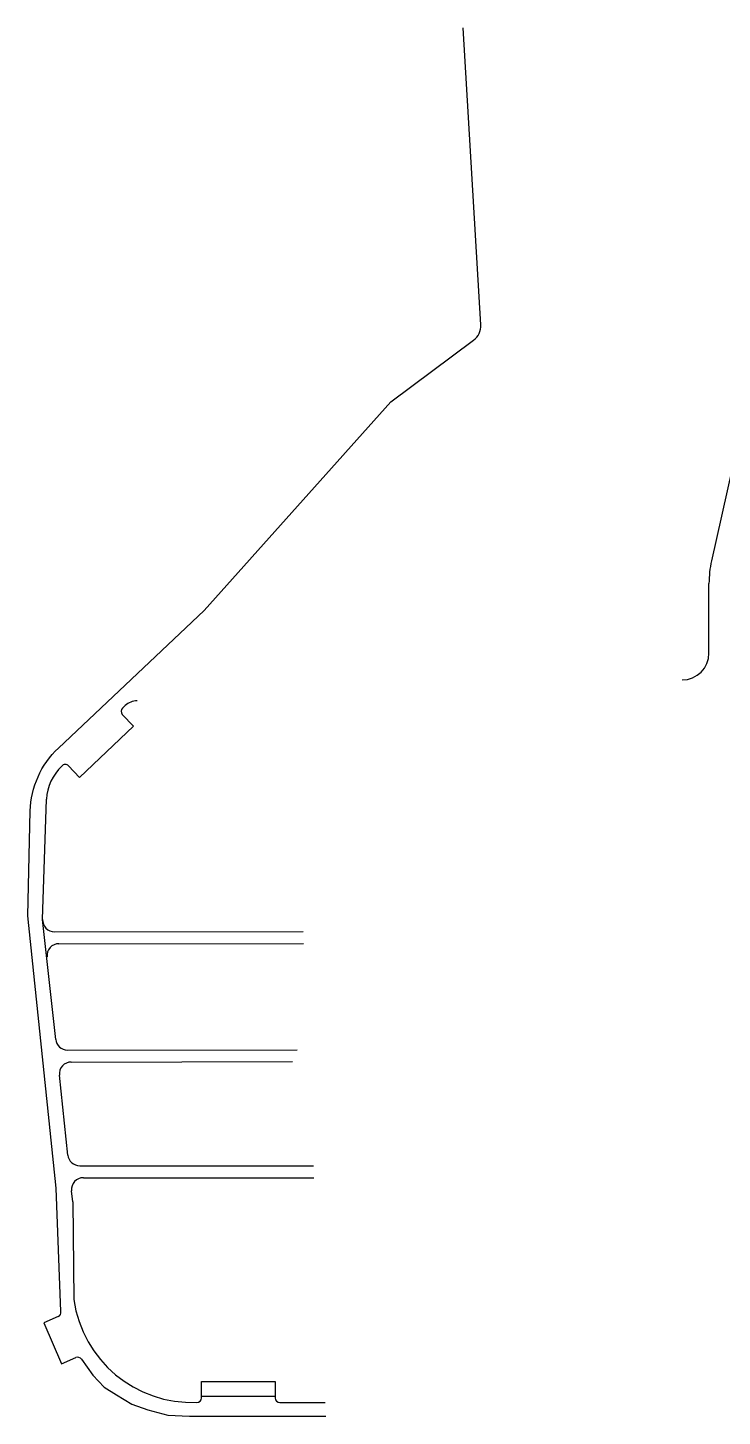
# Model space of a CAD drawing. Header units: inches. Extents: x 115195 to 116809, y 149977 to 152334.
# Drawn here: x 115208.6 to 115441.6, y 151719.2 to 152185 of the extents above; entities that cross this region are included whole.
import ezdxf

# ---------------------------------------------------------------- set-up
doc = ezdxf.new("R2010")
doc.units = ezdxf.units.IN
doc.header["$MEASUREMENT"] = 0
doc.layers.add('Alley', color=7, linetype='Continuous', true_color=0x005ce6)

msp = doc.modelspace()

# ---------------------------------------------------------------- linework, layer by layer
at = {"layer": 'Alley'}
for p, q in [((115455.87, 152086.43), (115437.98, 152006.18)), ((115437.15, 151975.23), (115437.15, 151998.56)), ((115240.36, 151956.79), (115241.22, 151957.6)), ((115244.08, 151950.67), (115225.89, 151933.51)), ((115240.3, 151954.67), (115244.08, 151950.67)), ((115225.89, 151933.51), (115222.26, 151937.37)), ((115213.54, 151885.82), (115214.85, 151926.17)), ((115217.94, 151845.61), (115213.54, 151885.82)), ((115217.54, 151881.72), (115301.02, 151881.77)), ((115219.02, 151877.72), (115301.04, 151877.8)), ((115221.92, 151842.02), (115298.91, 151842.06)), ((115223.18, 151838.02), (115297.35, 151838.17)), ((115222.01, 151806.81), (115219.2, 151833.61)), ((115225.99, 151803.22), (115304.41, 151803.2)), ((115227.25, 151799.22), (115304.61, 151799.21)), ((115223.65, 151791.13), (115223.27, 151794.81)), ((115223.65, 151791.13), (115224.04, 151758.31)), ((115218.8, 151752.62), (115213.94, 151750.51)), ((115213.94, 151750.51), (115219.91, 151736.75)), ((115219.91, 151736.75), (115224.74, 151738.85)), ((115266.83, 151725.32), (115266.83, 151730.82)), ((115266.83, 151730.82), (115291.63, 151730.82)), ((115291.63, 151730.82), (115291.63, 151725.32)), ((115291.63, 151725.82), (115266.83, 151725.82)), ((115293.13, 151723.82), (115298.88, 151723.82)), ((115298.88, 151723.82), (115308.33, 151723.76))]:
    msp.add_line(p, q, dxfattribs=at)
msp.add_lwpolyline([(115219.67, 151754.31), (115218.15, 151795.68), (115208.57, 151887.03), (115209.42, 151922.25, -0.200218), (115218.83, 151943.35), (115267.76, 151989.51), (115330.44, 152059.5), (115358.17, 152080.2, 0.252361), (115360.57, 152085.37), (115354.64, 152185.03)], format="xyb", dxfattribs=at)
msp.add_lwpolyline([(115226.58, 151738.32), (115230.42, 151732.94), (115234.26, 151728.97), (115238.36, 151726.32), (115243.52, 151723.28), (115248.81, 151721.3), (115255.55, 151719.58), (115262.83, 151719.18), (115308.56, 151719.18)], dxfattribs=at)
for centre, radius, start, end in [((115472.15, 151998.56), 35, 167.4324, 180), ((115428.15, 151975.23), 9, 270, 360), ((115241.39, 151955.7), 1.5, 133.3304, 223.3304), ((115245.33, 151953.23), 6, 90, 133.3304), ((115231.44, 151925.22), 16.62, 133.4848, 176.7475), ((115221.17, 151936.34), 1.5, 43.3304, 140.9311), ((115217.54, 151885.72), 4, 178.6181, 270), ((115219.02, 151873.72), 4, 90, 185.9848), ((115221.92, 151846.02), 4, 185.9848, 270), ((115223.18, 151834.02), 4, 90, 185.9848), ((115225.99, 151807.22), 4, 185.9848, 270), ((115227.25, 151795.22), 4, 90, 185.9848), ((115263.72, 151763.86), 40.07, 187.964, 272.3078), ((115218.2, 151754), 1.5, 293.4434, 12.2025), ((115225.34, 151737.47), 1.5, 34.5224, 113.4434), ((115265.33, 151725.32), 1.5, 270, 0), ((115293.13, 151725.32), 1.5, 180, 270)]:
    msp.add_arc(centre, radius, start, end, dxfattribs=at)

doc.saveas('drawing.dxf')
